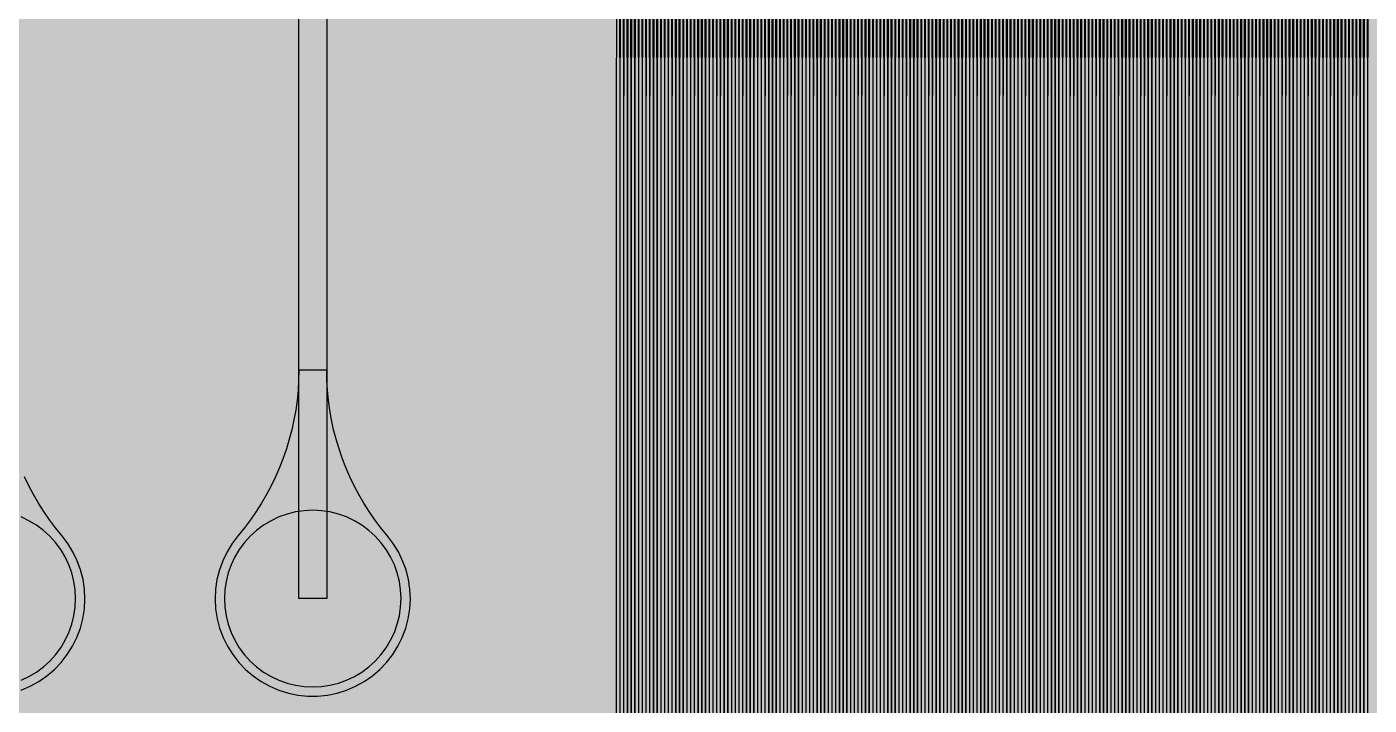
# Model space of a CAD drawing. Header units: metres. Extents: x -7231 to 10969, y -37556 to 1873.
# Drawn here: x -301 to 1143, y -19786 to -19056 of the extents above; entities that cross this region are included whole.
import ezdxf

# ---------------------------------------------------------------- set-up
doc = ezdxf.new("R2010")
doc.units = ezdxf.units.M
for name, color, linetype in [('Metal1', 4, 'CONTINUOUS'), ('Metal2', 3, 'CONTINUOUS'), ('Polyimide', 7, 'CONTINUOUS'), ('Polyimide_Negative', 5, 'CONTINUOUS')]:
    doc.layers.add(name, color=color, linetype=linetype)

msp = doc.modelspace()

# ---------------------------------------------------------------- hatches: boundary and pattern name
at = {"layer": 'Polyimide'}
msp.add_hatch(color=7, dxfattribs=at).paths.add_polyline_path([(4065.7, -468), (4066.7, -502), (4068.5, -536), (4071.4, -570), (4075.5, -604), (4081, -638), (4088, -672), (4096.5, -706), (4106.6, -740), (4118.3, -774), (4131.6, -808), (4146.5, -842), (4162.9, -876), (4180.7, -910), (4199.8, -944), (4220.2, -978), (4241.7, -1012), (4264.2, -1046), (4287.5, -1080), (4311.5, -1114), (4336, -1148), (4360.9, -1182), (4385.9, -1216), (4410.9, -1250), (4435.7, -1284), (4460.2, -1318), (4484.2, -1352), (4507.5, -1385.9), (4530, -1419.9), (4551.5, -1453.9), (4571.9, -1487.9), (4591.1, -1521.9), (4608.9, -1555.9), (4625.3, -1589.9), (4640.1, -1623.9), (4653.4, -1657.9), (4665.1, -1691.9), (4675.2, -1725.9), (4683.7, -1759.9), (4690.7, -1793.9), (4696.2, -1827.9), (4700.3, -1861.9), (4703.2, -1895.9), (4705.1, -1929.9), (4706.1, -1963.9), (4706.4, -1997.9), (4706.5, -2031.9), (4706.5, -4793), (4710, -4838.4), (4720.2, -4882.7), (4737.1, -4925), (4760.1, -4964.2), (4788.9, -4999.5), (4822.6, -5030), (4860.5, -5055.1), (4901.8, -5074.2), (4901.8, -5074.2), (4970.7, -5105.2), (5034.7, -5145.3), (5092.8, -5193.5), (5143.8, -5249.2), (5186.9, -5311.2), (5221.2, -5378.4), (5246.2, -5449.7), (5261.4, -5523.7), (5266.5, -5599), (5261.4, -5674.3), (5246.2, -5748.3), (5221.2, -5819.6), (5186.9, -5886.8), (5143.8, -5948.8), (5092.8, -6004.5), (5034.7, -6052.7), (4970.7, -6092.8), (4901.8, -6123.8), (4860.5, -6142.9), (4822.6, -6168), (4788.9, -6198.5), (4760.1, -6233.8), (4737.1, -6273), (4720.2, -6315.3), (4710, -6359.6), (4706.5, -6405), (4706.5, -9221.5), (4710, -9266.9), (4720.2, -9311.2), (4737.1, -9353.5), (4760.1, -9392.7), (4788.9, -9428), (4822.6, -9458.5), (4860.5, -9483.6), (4901.8, -9502.7), (4970.7, -9533.7), (5034.7, -9573.8), (5092.8, -9622), (5143.8, -9677.7), (5186.9, -9739.7), (5221.2, -9806.9), (5246.2, -9878.2), (5261.4, -9952.2), (5266.5, -10027.5), (5261.4, -10102.8), (5246.2, -10176.8), (5221.2, -10248.1), (5186.9, -10315.3), (5143.8, -10377.3), (5092.8, -10433), (5034.7, -10481.2), (4970.7, -10521.3), (4901.8, -10552.3), (4860.5, -10571.4), (4822.6, -10596.5), (4788.9, -10627), (4760.1, -10662.3), (4737.1, -10701.5), (4720.2, -10743.8), (4710, -10788.1), (4706.5, -10833.5), (4706.5, -13650), (4710, -13695.4), (4720.2, -13739.7), (4737.1, -13782), (4760.1, -13821.2), (4788.9, -13856.5), (4822.6, -13887), (4860.5, -13912.1), (4901.8, -13931.2), (4970.7, -13962.2), (5034.7, -14002.2), (5092.8, -14050.5), (5143.8, -14106.2), (5186.9, -14168.2), (5221.2, -14235.4), (5246.2, -14306.7), (5261.4, -14380.7), (5266.5, -14456), (5261.4, -14531.3), (5246.2, -14605.3), (5221.2, -14676.5), (5186.9, -14743.8), (5143.8, -14805.8), (5092.8, -14861.5), (5034.7, -14909.7), (4970.7, -14949.8), (4901.8, -14980.8), (4860.5, -14999.9), (4822.6, -15025), (4788.9, -15055.5), (4760.1, -15090.8), (4737.1, -15130), (4720.2, -15172.3), (4710, -15216.6), (4706.5, -15262), (4706.5, -15456), (4720.9, -15750), (4764.1, -16041.3), (4835.7, -16326.8), (4934.9, -16604), (5060.7, -16870.2), (5212.1, -17122.7), (5387.5, -17359.2), (5585.2, -17577.3), (5803.3, -17775), (6039.8, -17950.4), (6292.3, -18101.8), (6558.4, -18227.6), (6835.6, -18326.8), (7121.2, -18398.3), (7412.4, -18441.5), (7706.5, -18456), (9969, -18456), (10047.4, -18459.8), (10125.1, -18471.4), (10201.2, -18490.4), (10275.2, -18516.9), (10346.1, -18550.5), (10413.5, -18590.8), (10476.5, -18637.6), (10534.7, -18690.3), (10587.4, -18748.5), (10634.2, -18811.5), (10674.5, -18878.9), (10708.1, -18949.8), (10734.6, -19023.8), (10753.6, -19099.9), (10765.2, -19177.6), (10769, -19256), (10769, -20895.8), (10730.2, -20951.4), (10694.6, -21009.1), (10662.2, -21068.6), (10633.2, -21129.9), (10607.6, -21192.7), (10585.5, -21256.7), (10566.9, -21322), (10552, -21388.1), (10540.8, -21455), (10533.4, -21522.3), (10529.6, -21590), (10529.6, -21657.8), (10533.4, -21725.5), (10540.8, -21792.9), (10552, -21859.7), (10566.9, -21925.9), (10585.5, -21991.1), (10607.6, -22055.2), (10633.2, -22117.9), (10662.2, -22179.2), (10694.6, -22238.7), (10730.2, -22296.4), (10769, -22352), (10769, -32454.2), (10728.7, -32510.5), (10691.7, -32568.9), (10658, -32629.3), (10627.8, -32691.6), (10601.2, -32755.4), (10578.2, -32820.7), (10558.9, -32887.1), (10543.4, -32954.5), (10531.8, -33022.7), (10524, -33091.4), (10520.1, -33160.5), (10520.1, -33229.7), (10524, -33298.8), (10531.8, -33367.5), (10543.4, -33435.7), (10558.9, -33503.1), (10578.2, -33569.5), (10601.2, -33634.8), (10627.8, -33698.6), (10658, -33760.8), (10691.7, -33821.3), (10728.7, -33879.7), (10769, -33936), (10769, -36556), (10765.2, -36634.4), (10753.6, -36712.1), (10734.6, -36788.2), (10708.1, -36862.1), (10674.5, -36933.1), (10634.2, -37000.5), (10587.4, -37063.5), (10534.7, -37121.7), (10476.5, -37174.4), (10413.5, -37221.2), (10346.1, -37261.5), (10275.2, -37295.1), (10201.2, -37321.6), (10125.1, -37340.6), (10047.4, -37352.1), (9969, -37356), (-6231, -37356), (-6309.4, -37352.1), (-6387.1, -37340.6), (-6463.2, -37321.6), (-6537.2, -37295.1), (-6608.1, -37261.5), (-6675.5, -37221.2), (-6738.5, -37174.4), (-6796.7, -37121.7), (-6849.4, -37063.5), (-6896.2, -37000.5), (-6936.5, -36933.1), (-6970.1, -36862.1), (-6996.6, -36788.2), (-7015.6, -36712.1), (-7027.2, -36634.4), (-7031, -36556), (-7031, -33936), (-6990.7, -33879.8), (-6953.7, -33821.3), (-6920, -33760.9), (-6889.8, -33698.6), (-6863.2, -33634.8), (-6840.2, -33569.5), (-6820.9, -33503.1), (-6805.4, -33435.7), (-6793.7, -33367.5), (-6785.9, -33298.8), (-6782, -33229.7), (-6782, -33160.5), (-6785.9, -33091.4), (-6793.7, -33022.7), (-6805.4, -32954.5), (-6820.9, -32887.1), (-6840.2, -32820.6), (-6863.2, -32755.4), (-6889.8, -32691.5), (-6920, -32629.3), (-6953.7, -32568.9), (-6990.7, -32510.4), (-7031, -32454.2), (-7031, -22364.8), (-6990.7, -22308.6), (-6953.7, -22250.1), (-6920, -22189.7), (-6889.8, -22127.5), (-6863.2, -22063.6), (-6840.2, -21998.4), (-6820.9, -21931.9), (-6805.4, -21864.5), (-6793.7, -21796.3), (-6785.9, -21727.6), (-6782, -21658.5), (-6782, -21589.3), (-6785.9, -21520.3), (-6793.7, -21451.5), (-6805.4, -21383.3), (-6820.9, -21315.9), (-6840.2, -21249.5), (-6863.2, -21184.2), (-6889.8, -21120.4), (-6920, -21058.1), (-6953.7, -20997.7), (-6990.7, -20939.3), (-7031, -20883), (-7031, -19256), (-7027.2, -19177.6), (-7015.6, -19099.9), (-6996.6, -19023.8), (-6970.1, -18949.8), (-6936.5, -18878.9), (-6896.2, -18811.5), (-6849.4, -18748.5), (-6796.7, -18690.3), (-6738.5, -18637.6), (-6675.5, -18590.8), (-6608.1, -18550.5), (-6537.2, -18516.9), (-6463.2, -18490.4), (-6387.1, -18471.4), (-6309.4, -18459.8), (-6231, -18456), (-3968.5, -18456), (-3674.4, -18441.5), (-3383.2, -18398.3), (-3097.6, -18326.8), (-2820.4, -18227.6), (-2554.3, -18101.8), (-2301.8, -17950.4), (-2065.3, -17775), (-1847.2, -17577.3), (-1649.5, -17359.2), (-1474.1, -17122.7), (-1322.7, -16870.2), (-1196.9, -16604), (-1097.7, -16326.8), (-1026.1, -16041.3), (-982.9, -15750), (-968.5, -15456), (-968.5, -15262), (-972, -15216.6), (-982.2, -15172.3), (-999.1, -15130), (-1022.1, -15090.8), (-1050.9, -15055.5), (-1084.6, -15025), (-1122.5, -14999.9), (-1163.8, -14980.8), (-1232.7, -14949.8), (-1296.7, -14909.7), (-1354.8, -14861.5), (-1405.8, -14805.8), (-1448.9, -14743.8), (-1483.2, -14676.5), (-1508.2, -14605.3), (-1523.4, -14531.3), (-1528.5, -14456), (-1523.4, -14380.7), (-1508.2, -14306.7), (-1483.2, -14235.4), (-1448.9, -14168.2), (-1405.8, -14106.2), (-1354.8, -14050.5), (-1296.7, -14002.2), (-1232.7, -13962.2), (-1163.8, -13931.2), (-1122.5, -13912.1), (-1084.6, -13887), (-1050.9, -13856.5), (-1022.1, -13821.2), (-999.1, -13782), (-982.2, -13739.7), (-972, -13695.4), (-968.5, -13650), (-968.5, -12309.6), (-972, -12264.3), (-982.2, -12219.9), (-999.1, -12177.7), (-1022.1, -12138.5), (-1050.9, -12103.2), (-1084.6, -12072.6), (-1122.5, -12047.5), (-1163.8, -12028.5), (-1232.7, -11997.4), (-1296.7, -11957.4), (-1354.8, -11909.1), (-1405.8, -11853.5), (-1448.9, -11791.5), (-1483.2, -11724.2), (-1508.2, -11653), (-1523.4, -11579), (-1528.5, -11503.7), (-1523.4, -11428.3), (-1508.2, -11354.4), (-1483.2, -11283.1), (-1448.9, -11215.9), (-1405.8, -11153.8), (-1354.8, -11098.2), (-1296.7, -11049.9), (-1232.7, -11009.9), (-1163.8, -10978.8), (-1122.5, -10959.8), (-1084.6, -10934.7), (-1050.9, -10904.1), (-1022.1, -10868.9), (-999.1, -10829.6), (-982.2, -10787.4), (-972, -10743), (-968.5, -10697.7), (-968.5, -9357.3), (-972, -9311.9), (-982.2, -9267.6), (-999.1, -9225.4), (-1022.1, -9186.1), (-1050.9, -9150.8), (-1084.6, -9120.3), (-1122.5, -9095.2), (-1163.8, -9076.2), (-1163.8, -9076.2), (-1232.7, -9045.1), (-1296.7, -9005.1), (-1354.8, -8956.8), (-1405.8, -8901.1), (-1448.9, -8839.1), (-1483.2, -8771.9), (-1508.2, -8700.6), (-1523.4, -8626.7), (-1528.5, -8551.3), (-1523.4, -8476), (-1508.2, -8402), (-1483.2, -8330.8), (-1448.9, -8263.5), (-1405.8, -8201.5), (-1354.8, -8145.9), (-1296.7, -8097.6), (-1232.7, -8057.6), (-1163.8, -8026.5), (-1163.8, -8026.5), (-1122.5, -8007.4), (-1084.6, -7982.4), (-1050.9, -7951.8), (-1022.1, -7916.5), (-999.1, -7877.3), (-982.2, -7835), (-972, -7790.7), (-968.5, -7745.4), (-968.5, -6405), (-972, -6359.6), (-982.2, -6315.3), (-999.1, -6273), (-1022.1, -6233.8), (-1050.9, -6198.5), (-1084.6, -6168), (-1122.5, -6142.9), (-1163.8, -6123.8), (-1163.8, -6123.8), (-1232.7, -6092.8), (-1296.7, -6052.7), (-1354.8, -6004.5), (-1405.8, -5948.8), (-1448.9, -5886.8), (-1483.2, -5819.6), (-1508.2, -5748.3), (-1523.4, -5674.3), (-1528.5, -5599), (-1523.4, -5523.7), (-1508.2, -5449.7), (-1483.2, -5378.4), (-1448.9, -5311.2), (-1405.8, -5249.2), (-1354.8, -5193.5), (-1296.7, -5145.3), (-1232.7, -5105.2), (-1163.8, -5074.2), (-1163.8, -5074.2), (-1122.5, -5055.1), (-1084.6, -5030), (-1050.9, -4999.5), (-1022.1, -4964.2), (-999.1, -4925), (-982.2, -4882.7), (-972, -4838.4), (-968.5, -4793), (-968.5, -2031.9), (-968.4, -1997.9), (-968.1, -1963.9), (-967.1, -1929.9), (-965.2, -1895.9), (-962.2, -1861.9), (-958, -1827.9), (-952.4, -1793.9), (-945.3, -1759.9), (-936.6, -1725.9), (-926.4, -1691.9), (-914.4, -1657.9), (-900.9, -1623.9), (-885.7, -1589.9), (-869.1, -1555.9), (-850.9, -1521.9), (-831.4, -1487.9), (-810.6, -1453.9), (-788.7, -1419.9), (-765.8, -1385.9), (-742.1, -1352), (-717.6, -1318), (-692.7, -1284), (-667.4, -1250), (-641.9, -1216), (-616.4, -1182), (-591.1, -1148), (-566.1, -1114), (-541.7, -1080), (-517.9, -1046), (-495, -1012), (-473.1, -978), (-452.4, -944), (-432.8, -910), (-414.7, -876), (-398, -842), (-382.9, -808), (-369.3, -774), (-357.4, -740), (-347.1, -706), (-338.4, -672), (-331.3, -638), (-325.7, -604), (-321.5, -570), (-318.6, -536), (-316.7, -502), (-315.7, -468), (-315.3, -434), (-315.2, -400), (-315.2, 401), (-315.2, 451), (-315.2, 1644), (-270.2, 1644), (-270, 1637.1), (-269.4, 1630.3), (-268.2, 1623.5), (-266.7, 1616.8), (-264.7, 1610.2), (-262.3, 1603.8), (-259.4, 1597.6), (-256.2, 1591.5), (-252.6, 1585.7), (-248.6, 1580.1), (-244.2, 1574.8), (-239.5, 1569.8), (-234.5, 1565.1), (-229.2, 1560.7), (-223.6, 1556.7), (-217.8, 1553.1), (-211.7, 1549.8), (-205.4, 1547), (-199, 1544.6), (-192.4, 1542.6), (-185.7, 1541), (-179, 1539.9), (-172.1, 1539.2), (-165.2, 1539), (-158.4, 1539.2), (-151.5, 1539.9), (-144.8, 1541), (-138.1, 1542.6), (-131.5, 1544.6), (-125.1, 1547), (-118.8, 1549.8), (-112.8, 1553.1), (-106.9, 1556.7), (-101.3, 1560.7), (-96, 1565.1), (-91, 1569.8), (-86.3, 1574.8), (-81.9, 1580.1), (-77.9, 1585.7), (-74.3, 1591.5), (-71.1, 1597.6), (-68.2, 1603.8), (-65.8, 1610.2), (-63.8, 1616.8), (-62.3, 1623.5), (-61.1, 1630.3), (-60.5, 1637.1), (-60.2, 1644), (1853, 1644), (1853, 1573), (3815.2, 1573), (3815.5, 1579.5), (3816.1, 1586.1), (3817.2, 1592.5), (3818.7, 1598.9), (3820.6, 1605.1), (3822.9, 1611.3), (3825.6, 1617.2), (3828.6, 1623), (3832.1, 1628.6), (3835.9, 1633.9), (3840.1, 1638.9), (3844.5, 1643.7), (3849.3, 1648.2), (3854.4, 1652.3), (3859.7, 1656.1), (3865.2, 1659.6), (3871, 1662.7), (3877, 1665.4), (3883.1, 1667.7), (3889.4, 1669.6), (3895.7, 1671.1), (3902.2, 1672.1), (3908.7, 1672.8), (3915.2, 1673), (3921.8, 1672.8), (3928.3, 1672.1), (3934.8, 1671.1), (3941.1, 1669.6), (3947.4, 1667.7), (3953.5, 1665.4), (3959.5, 1662.7), (3965.2, 1659.6), (3970.8, 1656.1), (3976.1, 1652.3), (3981.2, 1648.2), (3986, 1643.7), (3990.4, 1638.9), (3994.6, 1633.9), (3998.4, 1628.6), (4001.9, 1623), (4004.9, 1617.2), (4007.6, 1611.3), (4009.9, 1605.1), (4011.8, 1598.9), (4013.3, 1592.5), (4014.4, 1586.1), (4015, 1579.5), (4015.2, 1573), (4065.2, 1573), (4065.2, 451), (4065.2, 401), (4065.2, -400), (4065.3, -434), (4065.7, -468)])

# ---------------------------------------------------------------- linework, layer by layer
at = {"layer": 'Metal1'}
for points in [[(-5962.2, -18689.2), (-22.8, -18689.2), (11.1, -18719.1), (21.5, -18877.1), (21.5, -19671), (-8.5, -19671), (-8.5, -18877.1), (1.9, -18722.9), (-24.2, -18692.8), (-5960.8, -18692.8)], [(333.2, -20950.3), (333.2, -19211.9), (334, -18721.2)], [(336, -18721.1), (336.7, -19211.9), (336.7, -20951.7)], [(341.2, -20958.3), (341.2, -19211.9), (342, -18721.2)], [(344, -18721.1), (344.7, -19211.9), (344.7, -20959.7)], [(349.2, -20966.3), (349.2, -19211.9), (350, -18721.2)], [(352, -18721.1), (352.7, -19211.9), (352.7, -20967.7)], [(357.2, -20974.3), (357.2, -19211.9), (358, -18721.2)], [(360, -18721.1), (360.7, -19211.9), (360.7, -20975.7)], [(365.2, -20982.3), (365.2, -19211.9), (366, -18721.2)], [(368, -18721.1), (368.7, -19211.9), (368.7, -20983.7)], [(373.2, -20990.3), (373.2, -19211.9), (374, -18721.2)], [(376, -18721.1), (376.7, -19211.9), (376.7, -20991.7)], [(381.2, -20998.3), (381.2, -19211.9), (382, -18721.2)], [(384, -18721.1), (384.7, -19211.9), (384.7, -20999.7)], [(389.2, -21006.3), (389.2, -19211.9), (390, -18721.2)], [(392, -18721.1), (392.7, -19211.9), (392.7, -21007.7)], [(397.2, -21014.3), (397.2, -19211.9), (398, -18721.2)], [(400, -18721.1), (400.7, -19211.9), (400.7, -21015.7)], [(405.2, -21022.3), (405.2, -19211.9), (406, -18721.2)], [(408, -18721.1), (408.7, -19211.9), (408.7, -21023.7)], [(413.2, -21030.3), (413.2, -19211.9), (414, -18721.2)], [(416, -18721.1), (416.7, -19211.9), (416.7, -21031.7)], [(421.2, -21038.3), (421.2, -19211.9), (422, -18721.2)], [(424, -18721.1), (424.7, -19211.9), (424.7, -21039.7)], [(429.2, -21046.3), (429.2, -19211.9), (430, -18721.2)], [(432, -18721.1), (432.7, -19211.9), (432.7, -21047.7)], [(437.2, -21054.3), (437.2, -19211.9), (438, -18721.2)], [(440, -18721.1), (440.7, -19211.9), (440.7, -21055.7)], [(445.2, -21062.3), (445.2, -19211.9), (446, -18721.2)], [(448, -18721.1), (448.7, -19211.9), (448.7, -21063.7)], [(453.2, -21070.3), (453.2, -19211.9), (454, -18721.2)], [(456, -18721.1), (456.7, -19211.9), (456.7, -21071.7)], [(461.2, -21078.3), (461.2, -19211.9), (462, -18721.2)], [(464, -18721.1), (464.7, -19211.9), (464.7, -21079.7)], [(469.2, -21086.3), (469.2, -19211.9), (470, -18721.2)], [(472, -18721.1), (472.7, -19211.9), (472.7, -21087.7)], [(477.2, -21094.3), (477.2, -19211.9), (478, -18721.2)], [(480, -18721.1), (480.7, -19211.9), (480.7, -21095.7)], [(485.2, -21102.3), (485.2, -19211.9), (486, -18721.2)], [(488, -18721.1), (488.7, -19211.9), (488.7, -21103.7)], [(493.2, -21110.3), (493.2, -19211.9), (494, -18721.2)], [(496, -18721.1), (496.7, -19211.9), (496.7, -21111.7)], [(501.2, -21118.3), (501.2, -19211.9), (502, -18721.2)], [(504, -18721.1), (504.7, -19211.9), (504.7, -21119.7)], [(509.2, -21126.3), (509.2, -19211.9), (510, -18721.2)], [(512, -18721.1), (512.7, -19211.9), (512.7, -21127.7)], [(517.2, -21134.3), (517.2, -19211.9), (518, -18721.1)], [(520, -18721.1), (520.7, -19211.9), (520.7, -21135.7)], [(525.2, -21142.3), (525.2, -19211.9), (526, -18721.1)], [(528, -18721.1), (528.7, -19211.9), (528.7, -21143.7)], [(533.2, -21150.3), (533.2, -19211.9), (534, -18721.1)], [(536, -18721.1), (536.7, -19211.9), (536.7, -21151.7)], [(541.2, -21158.3), (541.2, -19211.9), (542, -18721.1)], [(544, -18721.1), (544.7, -19211.9), (544.7, -21159.7)], [(549.2, -21166.3), (549.2, -19211.9), (550, -18721.1)], [(552, -18721.1), (552.7, -19211.9), (552.7, -21167.7)], [(557.2, -21174.3), (557.2, -19211.9), (558, -18721.1)], [(560, -18721.1), (560.7, -19211.9), (560.7, -21175.7)], [(565.2, -21182.3), (565.2, -19211.9), (566, -18721.1)], [(568, -18721.1), (568.7, -19211.9), (568.7, -21183.7)], [(573.2, -21190.3), (573.2, -19211.9), (574, -18721.1)], [(576, -18721), (576.7, -19211.9), (576.7, -21191.7)], [(581.2, -21198.3), (581.2, -19211.9), (582, -18721.1)], [(584, -18721), (584.7, -19211.9), (584.7, -21199.7)], [(589.2, -23950.3), (589.2, -19211.9), (590, -18721.1)], [(592, -18721), (592.7, -19211.9), (592.7, -23951.7)], [(597.2, -23958.3), (597.2, -19211.9), (598, -18721.1)], [(600, -18721), (600.7, -19211.9), (600.7, -23959.7)], [(605.2, -23966.3), (605.2, -19211.9), (606, -18721.1)], [(608, -18721), (608.7, -19211.9), (608.7, -23967.7)], [(613.2, -23974.3), (613.2, -19211.9), (614, -18721.1)], [(616, -18721), (616.7, -19211.9), (616.7, -23975.7)], [(621.2, -23982.3), (621.2, -19211.9), (622, -18721.1)], [(624, -18721), (624.7, -19211.9), (624.7, -23983.7)], [(629.2, -23990.3), (629.2, -19211.9), (630, -18721.1)], [(632, -18721), (632.7, -19211.9), (632.7, -23991.7)], [(637.2, -23998.3), (637.2, -19211.9), (638, -18721.1)], [(640, -18721), (640.7, -19211.9), (640.7, -23999.7)], [(645.2, -24006.3), (645.2, -19211.9), (646, -18721.1)], [(648, -18721), (648.7, -19211.9), (648.7, -24007.7)], [(653.2, -24014.3), (653.2, -19211.9), (654, -18721.1)], [(656, -18721), (656.7, -19211.9), (656.7, -24015.7)], [(661.2, -24022.3), (661.2, -19211.9), (662, -18721.1)], [(664, -18721), (664.7, -19211.9), (664.7, -24023.7)], [(669.2, -24030.3), (669.2, -19211.9), (670, -18721.1)], [(672, -18721), (672.7, -19211.9), (672.7, -24031.7)], [(677.2, -24038.3), (677.2, -19211.9), (678, -18721.1)], [(680, -18721), (680.7, -19211.9), (680.7, -24039.7)], [(685.2, -24046.3), (685.2, -19211.9), (686, -18721.1)], [(688, -18721), (688.7, -19211.9), (688.7, -24047.7)], [(693.2, -24054.3), (693.2, -19211.9), (694, -18721.1)], [(696, -18721), (696.7, -19211.9), (696.7, -24055.7)], [(701.2, -24062.3), (701.2, -19211.9), (702, -18721.1)], [(704, -18721), (704.7, -19211.9), (704.7, -24063.7)], [(709.2, -24070.3), (709.2, -19211.9), (710, -18721.1)], [(712, -18721), (712.7, -19211.9), (712.7, -24071.7)], [(717.2, -24078.3), (717.2, -19211.9), (718, -18721.1)], [(720, -18721), (720.7, -19211.9), (720.7, -24079.7)], [(725.2, -24086.3), (725.2, -19211.9), (726, -18721.1)], [(728, -18721), (728.7, -19211.9), (728.7, -24087.7)], [(733.2, -24094.3), (733.2, -19211.9), (734, -18721.1)], [(736, -18721), (736.7, -19211.9), (736.7, -24095.7)], [(741.2, -24102.3), (741.2, -19211.9), (742, -18721.1)], [(744, -18721), (744.7, -19211.9), (744.7, -24103.7)], [(749.2, -24110.3), (749.2, -19211.9), (750, -18721.1)], [(752, -18721), (752.7, -19211.9), (752.7, -24111.7)], [(757.2, -24118.3), (757.2, -19211.9), (758, -18721.1)], [(760, -18721), (760.7, -19211.9), (760.7, -24119.7)], [(765.2, -24126.3), (765.2, -19211.9), (766, -18721.1)], [(768, -18721), (768.7, -19211.9), (768.7, -24127.7)], [(773.2, -24134.3), (773.2, -19211.9), (774, -18721.1)], [(776, -18721), (776.7, -19211.9), (776.7, -24135.7)], [(781.2, -24142.3), (781.2, -19211.9), (782, -18721.1)], [(784, -18721), (784.7, -19211.9), (784.7, -24143.7)], [(789.2, -24150.3), (789.2, -19211.9), (790, -18721.1)], [(792, -18721), (792.7, -19211.9), (792.7, -24151.7)], [(797.2, -24158.3), (797.2, -19211.9), (798, -18721.1)], [(800, -18721), (800.7, -19211.9), (800.7, -24159.7)], [(805.2, -24166.3), (805.2, -19211.9), (806, -18721.1)], [(808, -18721), (808.7, -19211.9), (808.7, -24167.7)], [(813.2, -24174.3), (813.2, -19211.9), (814, -18721.1)], [(816, -18721), (816.7, -19211.9), (816.7, -24175.7)], [(821.2, -24182.3), (821.2, -19211.9), (822, -18721.1)], [(824, -18721), (824.7, -19211.9), (824.7, -24183.7)], [(829.2, -24190.3), (829.2, -19211.9), (830, -18721.1)], [(832, -18721), (832.7, -19211.9), (832.7, -24191.7)], [(837.2, -24198.3), (837.2, -19211.9), (838, -18721.1)], [(840, -18721), (840.7, -19211.9), (840.7, -24199.7)], [(845.2, -26950.3), (845.2, -19211.9), (846, -18721.1)], [(848, -18721), (848.7, -19211.9), (848.7, -26951.7)], [(853.2, -26958.3), (853.2, -19211.9), (854, -18721.1)], [(856, -18721), (856.7, -19211.9), (856.7, -26959.7)], [(861.2, -26966.3), (861.2, -19211.9), (862, -18721.1)], [(864, -18721), (864.7, -19211.9), (864.7, -26967.7)], [(869.2, -26974.3), (869.2, -19211.9), (870, -18721.1)], [(872, -18721), (872.7, -19211.9), (872.7, -26975.7)], [(877.2, -26982.3), (877.2, -19211.9), (878, -18721.1)], [(880, -18721), (880.7, -19211.9), (880.7, -26983.7)], [(885.2, -26990.3), (885.2, -19211.9), (886, -18721.1)], [(888, -18721), (888.7, -19211.9), (888.7, -26991.7)], [(893.2, -26998.3), (893.2, -19211.9), (894, -18721.1)], [(896, -18721), (896.7, -19211.9), (896.7, -26999.7)], [(901.2, -27006.3), (901.2, -19211.9), (902, -18721.1)], [(904, -18721), (904.7, -19211.9), (904.7, -27007.7)], [(909.2, -27014.3), (909.2, -19211.9), (910, -18721.1)], [(912, -18721), (912.7, -19211.9), (912.7, -27015.7)], [(917.2, -27022.3), (917.2, -19211.9), (918, -18721.1)], [(920, -18721), (920.7, -19211.9), (920.7, -27023.7)], [(925.2, -27030.3), (925.2, -19211.9), (926, -18721.1)], [(928, -18721), (928.7, -19211.9), (928.7, -27031.7)], [(933.2, -27038.3), (933.2, -19211.9), (934, -18721.1)], [(936, -18721), (936.7, -19211.9), (936.7, -27039.7)], [(941.2, -27046.3), (941.2, -19211.9), (942, -18721.1)], [(944, -18721), (944.7, -19211.9), (944.7, -27047.7)], [(949.2, -27054.3), (949.2, -19211.9), (950, -18721.1)], [(952, -18721), (952.7, -19211.9), (952.7, -27055.7)], [(957.2, -27062.3), (957.2, -19211.9), (958, -18721.1)], [(960, -18721), (960.7, -19211.9), (960.7, -27063.7)], [(965.2, -27070.3), (965.2, -19211.9), (966, -18721.1)], [(968, -18721), (968.7, -19211.9), (968.7, -27071.7)], [(973.2, -27078.3), (973.2, -19211.9), (974, -18721.1)], [(976, -18721), (976.7, -19211.9), (976.7, -27079.7)], [(981.2, -27086.3), (981.2, -19211.9), (982, -18721.1)], [(984, -18721), (984.7, -19211.9), (984.7, -27087.7)], [(989.2, -27094.3), (989.2, -19211.9), (990, -18721)], [(992, -18721), (992.7, -19211.9), (992.7, -27095.7)], [(997.2, -27102.3), (997.2, -19211.9), (998, -18721)], [(1000, -18721), (1000.7, -19211.9), (1000.7, -27103.7)], [(1005.2, -27110.3), (1005.2, -19211.9), (1006, -18721)], [(1008, -18721), (1008.7, -19211.9), (1008.7, -27111.7)], [(1013.2, -27118.3), (1013.2, -19211.9), (1014, -18721)], [(1016, -18721), (1016.7, -19211.9), (1016.7, -27119.7)], [(1021.2, -27126.3), (1021.2, -19211.9), (1022, -18721)], [(1024, -18721), (1024.7, -19211.9), (1024.7, -27127.7)], [(1029.2, -27134.3), (1029.2, -19211.9), (1030, -18721)], [(1032, -18721), (1032.7, -19211.9), (1032.7, -27135.7)], [(1037.2, -27142.3), (1037.2, -19211.9), (1038, -18721)], [(1040, -18721), (1040.7, -19211.9), (1040.7, -27143.7)], [(1045.2, -27150.3), (1045.2, -19211.9), (1046, -18721)], [(1048, -18721), (1048.7, -19211.9), (1048.7, -27151.7)], [(1053.2, -27158.3), (1053.2, -19211.9), (1054, -18721)], [(1056, -18721), (1056.7, -19211.9), (1056.7, -27159.7)], [(1061.2, -27166.3), (1061.2, -19211.9), (1062, -18721)], [(1064, -18721), (1064.7, -19211.9), (1064.7, -27167.7)], [(1069.2, -27174.3), (1069.2, -19211.9), (1070, -18721)], [(1072, -18721), (1072.7, -19211.9), (1072.7, -27175.7)], [(1077.2, -27182.3), (1077.2, -19211.9), (1078, -18721)], [(1080, -18721), (1080.7, -19211.9), (1080.7, -27183.7)], [(1085.2, -27190.3), (1085.2, -19211.9), (1086, -18721)], [(1088, -18721), (1088.7, -19211.9), (1088.7, -27191.7)], [(1093.2, -27198.3), (1093.2, -19211.9), (1094, -18721)], [(1096, -18721), (1096.7, -19211.9), (1096.7, -27199.7)], [(1101.2, -29950.3), (1101.2, -19211.9), (1102, -18721)], [(1104, -18721), (1104.7, -19211.9), (1104.7, -29951.7)], [(1109.2, -29958.3), (1109.2, -19211.9), (1110, -18721)], [(1112, -18721), (1112.7, -19211.9), (1112.7, -29959.7)], [(1117.2, -29966.3), (1117.2, -19211.9), (1118, -18721)], [(1120, -18721), (1120.7, -19211.9), (1120.7, -29967.7)], [(1125.2, -29974.3), (1125.2, -19211.9), (1126, -18721)], [(1128, -18721), (1128.7, -19211.9), (1128.7, -29975.7)], [(1133.2, -29982.3), (1133.2, -19211.9), (1134, -18721)], [(1136, -18721), (1136.7, -19211.9), (1136.7, -29983.7)], [(1141.2, -29990.3), (1141.2, -19211.9), (1142, -18721)], [(-307.1, -19769.5), (-297.4, -19765.3), (-288.1, -19760.2), (-279.4, -19754.2), (-271.3, -19747.3), (-264, -19739.6), (-257.5, -19731.2), (-251.9, -19722.2), (-247.2, -19712.7), (-243.4, -19702.8), (-240.7, -19692.6), (-239.1, -19682.1), (-238.5, -19671.5), (-239, -19660.9), (-240.5, -19650.4), (-243.1, -19640.1), (-246.8, -19630.2), (-251.4, -19620.6), (-256.9, -19611.6), (-263.4, -19603.1), (-270.1, -19594.8), (-276.6, -19586.2), (-282.7, -19577.4), (-288.4, -19568.4), (-293.8, -19559.1), (-298.9, -19549.6), (-303.5, -19539.9)]]:
    msp.add_lwpolyline(points, dxfattribs=at)
msp.add_lwpolyline([(-8.5, -19425.4), (-8.7, -19436.2), (-9.3, -19446.9), (-10.4, -19457.6), (-11.8, -19468.2), (-13.7, -19478.8), (-16, -19489.3), (-18.7, -19499.6), (-21.8, -19509.9), (-25.3, -19520.1), (-29.2, -19530.1), (-33.5, -19539.9), (-38.1, -19549.6), (-43.2, -19559.1), (-48.6, -19568.4), (-54.3, -19577.4), (-60.4, -19586.2), (-66.9, -19594.8), (-73.6, -19603.1), (-80.1, -19611.6), (-85.6, -19620.6), (-90.2, -19630.2), (-93.9, -19640.1), (-96.5, -19650.4), (-98, -19660.9), (-98.5, -19671.5), (-97.9, -19682.1), (-96.3, -19692.6), (-93.6, -19702.8), (-89.8, -19712.7), (-85.1, -19722.2), (-79.5, -19731.2), (-73, -19739.6), (-65.7, -19747.3), (-57.6, -19754.2), (-48.9, -19760.2), (-39.6, -19765.3), (-29.9, -19769.5), (-19.7, -19772.7), (-9.4, -19774.8), (1.2, -19775.9), (11.8, -19775.9), (22.4, -19774.8), (32.7, -19772.7), (42.9, -19769.5), (52.6, -19765.3), (61.9, -19760.2), (70.6, -19754.2), (78.7, -19747.3), (86, -19739.6), (92.5, -19731.2), (98.1, -19722.2), (102.8, -19712.7), (106.6, -19702.8), (109.3, -19692.6), (110.9, -19682.1), (111.5, -19671.5), (111, -19660.9), (109.5, -19650.4), (106.9, -19640.1), (103.2, -19630.2), (98.6, -19620.6), (93.1, -19611.6), (86.6, -19603.1), (79.9, -19594.8), (73.4, -19586.2), (67.3, -19577.4), (61.6, -19568.4), (56.2, -19559.1), (51.1, -19549.6), (46.5, -19539.9), (42.2, -19530.1), (38.3, -19520.1), (34.8, -19509.9), (31.7, -19499.6), (29, -19489.3), (26.7, -19478.8), (24.8, -19468.2), (23.4, -19457.6), (22.3, -19446.9), (21.7, -19436.2), (21.5, -19425.4), (-8.5, -19425.4)], close=True, dxfattribs=at)
at = {"layer": 'Metal2'}
for points in [[(337.2, -20954.3), (337.2, -19211.9), (338, -18721.2)], [(340, -18721.1), (340.7, -19211.9), (340.7, -20955.7)], [(345.2, -20962.3), (345.2, -19211.9), (346, -18721.2)], [(348, -18721.1), (348.7, -19211.9), (348.7, -20963.7)], [(353.2, -20970.3), (353.2, -19211.9), (354, -18721.2)], [(356, -18721.1), (356.7, -19211.9), (356.7, -20971.7)], [(361.2, -20978.3), (361.2, -19211.9), (362, -18721.2)], [(364, -18721.1), (364.7, -19211.9), (364.7, -20979.7)], [(369.2, -20986.3), (369.2, -19211.9), (370, -18721.2)], [(372, -18721.1), (372.7, -19211.9), (372.7, -20987.7)], [(377.2, -20994.3), (377.2, -19211.9), (378, -18721.2)], [(380, -18721.1), (380.7, -19211.9), (380.7, -20995.7)], [(385.2, -21002.3), (385.2, -19211.9), (386, -18721.2)], [(388, -18721.1), (388.7, -19211.9), (388.7, -21003.7)], [(393.2, -21010.3), (393.2, -19211.9), (394, -18721.2)], [(396, -18721.1), (396.7, -19211.9), (396.7, -21011.7)], [(401.2, -21018.3), (401.2, -19211.9), (402, -18721.2)], [(404, -18721.1), (404.7, -19211.9), (404.7, -21019.7)], [(409.2, -21026.3), (409.2, -19211.9), (410, -18721.2)], [(412, -18721.1), (412.7, -19211.9), (412.7, -21027.7)], [(417.2, -21034.3), (417.2, -19211.9), (418, -18721.2)], [(420, -18721.1), (420.7, -19211.9), (420.7, -21035.7)], [(425.2, -21042.3), (425.2, -19211.9), (426, -18721.2)], [(428, -18721.1), (428.7, -19211.9), (428.7, -21043.7)], [(433.2, -21050.3), (433.2, -19211.9), (434, -18721.2)], [(436, -18721.1), (436.7, -19211.9), (436.7, -21051.7)], [(441.2, -21058.3), (441.2, -19211.9), (442, -18721.2)], [(444, -18721.1), (444.7, -19211.9), (444.7, -21059.7)], [(449.2, -21066.3), (449.2, -19211.9), (450, -18721.2)], [(452, -18721.1), (452.7, -19211.9), (452.7, -21067.7)], [(457.2, -21074.3), (457.2, -19211.9), (458, -18721.2)], [(460, -18721.1), (460.7, -19211.9), (460.7, -21075.7)], [(465.2, -21082.3), (465.2, -19211.9), (466, -18721.2)], [(468, -18721.1), (468.7, -19211.9), (468.7, -21083.7)], [(473.2, -21090.3), (473.2, -19211.9), (474, -18721.2)], [(476, -18721.1), (476.7, -19211.9), (476.7, -21091.7)], [(481.2, -21098.3), (481.2, -19211.9), (482, -18721.2)], [(484, -18721.1), (484.7, -19211.9), (484.7, -21099.7)], [(489.2, -21106.3), (489.2, -19211.9), (490, -18721.2)], [(492, -18721.1), (492.7, -19211.9), (492.7, -21107.7)], [(497.2, -21114.3), (497.2, -19211.9), (498, -18721.2)], [(500, -18721.1), (500.7, -19211.9), (500.7, -21115.7)], [(505.2, -21122.3), (505.2, -19211.9), (506, -18721.2)], [(508, -18721.1), (508.7, -19211.9), (508.7, -21123.7)], [(513.2, -21130.3), (513.2, -19211.9), (514, -18721.1)], [(516, -18721.1), (516.7, -19211.9), (516.7, -21131.7)], [(521.2, -21138.3), (521.2, -19211.9), (522, -18721.1)], [(524, -18721.1), (524.7, -19211.9), (524.7, -21139.7)], [(529.2, -21146.3), (529.2, -19211.9), (530, -18721.1)], [(532, -18721.1), (532.7, -19211.9), (532.7, -21147.7)], [(537.2, -21154.3), (537.2, -19211.9), (538, -18721.1)], [(540, -18721.1), (540.7, -19211.9), (540.7, -21155.7)], [(545.2, -21162.3), (545.2, -19211.9), (546, -18721.1)], [(548, -18721.1), (548.7, -19211.9), (548.7, -21163.7)], [(553.2, -21170.3), (553.2, -19211.9), (554, -18721.1)], [(556, -18721.1), (556.7, -19211.9), (556.7, -21171.7)], [(561.2, -21178.3), (561.2, -19211.9), (562, -18721.1)], [(564, -18721.1), (564.7, -19211.9), (564.7, -21179.7)], [(569.2, -21186.3), (569.2, -19211.9), (570, -18721.1)], [(572, -18721.1), (572.7, -19211.9), (572.7, -21187.7)], [(577.2, -21194.3), (577.2, -19211.9), (578, -18721.1)], [(580, -18721), (580.7, -19211.9), (580.7, -21195.7)], [(585.2, -21202.3), (585.2, -19211.9), (586, -18721.1)], [(588, -18721), (588.7, -19211.9), (588.7, -21203.7)], [(593.2, -23954.3), (593.2, -19211.9), (594, -18721.1)], [(596, -18721), (596.7, -19211.9), (596.7, -23955.7)], [(601.2, -23962.3), (601.2, -19211.9), (602, -18721.1)], [(604, -18721), (604.7, -19211.9), (604.7, -23963.7)], [(609.2, -23970.3), (609.2, -19211.9), (610, -18721.1)], [(612, -18721), (612.7, -19211.9), (612.7, -23971.7)], [(617.2, -23978.3), (617.2, -19211.9), (618, -18721.1)], [(620, -18721), (620.7, -19211.9), (620.7, -23979.7)], [(625.2, -23986.3), (625.2, -19211.9), (626, -18721.1)], [(628, -18721), (628.7, -19211.9), (628.7, -23987.7)], [(633.2, -23994.3), (633.2, -19211.9), (634, -18721.1)], [(636, -18721), (636.7, -19211.9), (636.7, -23995.7)], [(641.2, -24002.3), (641.2, -19211.9), (642, -18721.1)], [(644, -18721), (644.7, -19211.9), (644.7, -24003.7)], [(649.2, -24010.3), (649.2, -19211.9), (650, -18721.1)], [(652, -18721), (652.7, -19211.9), (652.7, -24011.7)], [(657.2, -24018.3), (657.2, -19211.9), (658, -18721.1)], [(660, -18721), (660.7, -19211.9), (660.7, -24019.7)], [(665.2, -24026.3), (665.2, -19211.9), (666, -18721.1)], [(668, -18721), (668.7, -19211.9), (668.7, -24027.7)], [(673.2, -24034.3), (673.2, -19211.9), (674, -18721.1)], [(676, -18721), (676.7, -19211.9), (676.7, -24035.7)], [(681.2, -24042.3), (681.2, -19211.9), (682, -18721.1)], [(684, -18721), (684.7, -19211.9), (684.7, -24043.7)], [(689.2, -24050.3), (689.2, -19211.9), (690, -18721.1)], [(692, -18721), (692.7, -19211.9), (692.7, -24051.7)], [(697.2, -24058.3), (697.2, -19211.9), (698, -18721.1)], [(700, -18721), (700.7, -19211.9), (700.7, -24059.7)], [(705.2, -24066.3), (705.2, -19211.9), (706, -18721.1)], [(708, -18721), (708.7, -19211.9), (708.7, -24067.7)], [(713.2, -24074.3), (713.2, -19211.9), (714, -18721.1)], [(716, -18721), (716.7, -19211.9), (716.7, -24075.7)], [(721.2, -24082.3), (721.2, -19211.9), (722, -18721.1)], [(724, -18721), (724.7, -19211.9), (724.7, -24083.7)], [(729.2, -24090.3), (729.2, -19211.9), (730, -18721.1)], [(732, -18721), (732.7, -19211.9), (732.7, -24091.7)], [(737.2, -24098.3), (737.2, -19211.9), (738, -18721.1)], [(740, -18721), (740.7, -19211.9), (740.7, -24099.7)], [(745.2, -24106.3), (745.2, -19211.9), (746, -18721.1)], [(748, -18721), (748.7, -19211.9), (748.7, -24107.7)], [(753.2, -24114.3), (753.2, -19211.9), (754, -18721.1)], [(756, -18721), (756.7, -19211.9), (756.7, -24115.7)], [(761.2, -24122.3), (761.2, -19211.9), (762, -18721.1)], [(764, -18721), (764.7, -19211.9), (764.7, -24123.7)], [(769.2, -24130.3), (769.2, -19211.9), (770, -18721.1)], [(772, -18721), (772.7, -19211.9), (772.7, -24131.7)], [(777.2, -24138.3), (777.2, -19211.9), (778, -18721.1)], [(780, -18721), (780.7, -19211.9), (780.7, -24139.7)], [(785.2, -24146.3), (785.2, -19211.9), (786, -18721.1)], [(788, -18721), (788.7, -19211.9), (788.7, -24147.7)], [(793.2, -24154.3), (793.2, -19211.9), (794, -18721.1)], [(796, -18721), (796.7, -19211.9), (796.7, -24155.7)], [(801.2, -24162.3), (801.2, -19211.9), (802, -18721.1)], [(804, -18721), (804.7, -19211.9), (804.7, -24163.7)], [(809.2, -24170.3), (809.2, -19211.9), (810, -18721.1)], [(812, -18721), (812.7, -19211.9), (812.7, -24171.7)], [(817.2, -24178.3), (817.2, -19211.9), (818, -18721.1)], [(820, -18721), (820.7, -19211.9), (820.7, -24179.7)], [(825.2, -24186.3), (825.2, -19211.9), (826, -18721.1)], [(828, -18721), (828.7, -19211.9), (828.7, -24187.7)], [(833.2, -24194.3), (833.2, -19211.9), (834, -18721.1)], [(836, -18721), (836.7, -19211.9), (836.7, -24195.7)], [(841.2, -24202.3), (841.2, -19211.9), (842, -18721.1)], [(844, -18721), (844.7, -19211.9), (844.7, -24203.7)], [(849.2, -26954.3), (849.2, -19211.9), (850, -18721.1)], [(852, -18721), (852.7, -19211.9), (852.7, -26955.7)], [(857.2, -26962.3), (857.2, -19211.9), (858, -18721.1)], [(860, -18721), (860.7, -19211.9), (860.7, -26963.7)], [(865.2, -26970.3), (865.2, -19211.9), (866, -18721.1)], [(868, -18721), (868.7, -19211.9), (868.7, -26971.7)], [(873.2, -26978.3), (873.2, -19211.9), (874, -18721.1)], [(876, -18721), (876.7, -19211.9), (876.7, -26979.7)], [(881.2, -26986.3), (881.2, -19211.9), (882, -18721.1)], [(884, -18721), (884.7, -19211.9), (884.7, -26987.7)], [(889.2, -26994.3), (889.2, -19211.9), (890, -18721.1)], [(892, -18721), (892.7, -19211.9), (892.7, -26995.7)], [(897.2, -27002.3), (897.2, -19211.9), (898, -18721.1)], [(900, -18721), (900.7, -19211.9), (900.7, -27003.7)], [(905.2, -27010.3), (905.2, -19211.9), (906, -18721.1)], [(908, -18721), (908.7, -19211.9), (908.7, -27011.7)], [(913.2, -27018.3), (913.2, -19211.9), (914, -18721.1)], [(916, -18721), (916.7, -19211.9), (916.7, -27019.7)], [(921.2, -27026.3), (921.2, -19211.9), (922, -18721.1)], [(924, -18721), (924.7, -19211.9), (924.7, -27027.7)], [(929.2, -27034.3), (929.2, -19211.9), (930, -18721.1)], [(932, -18721), (932.7, -19211.9), (932.7, -27035.7)], [(937.2, -27042.3), (937.2, -19211.9), (938, -18721.1)], [(940, -18721), (940.7, -19211.9), (940.7, -27043.7)], [(945.2, -27050.3), (945.2, -19211.9), (946, -18721.1)], [(948, -18721), (948.7, -19211.9), (948.7, -27051.7)], [(953.2, -27058.3), (953.2, -19211.9), (954, -18721.1)], [(956, -18721), (956.7, -19211.9), (956.7, -27059.7)], [(961.2, -27066.3), (961.2, -19211.9), (962, -18721.1)], [(964, -18721), (964.7, -19211.9), (964.7, -27067.7)], [(969.2, -27074.3), (969.2, -19211.9), (970, -18721.1)], [(972, -18721), (972.7, -19211.9), (972.7, -27075.7)], [(977.2, -27082.3), (977.2, -19211.9), (978, -18721.1)], [(980, -18721), (980.7, -19211.9), (980.7, -27083.7)], [(985.2, -27090.3), (985.2, -19211.9), (986, -18721)], [(988, -18721), (988.7, -19211.9), (988.7, -27091.7)], [(993.2, -27098.3), (993.2, -19211.9), (994, -18721)], [(996, -18721), (996.7, -19211.9), (996.7, -27099.7)], [(1001.2, -27106.3), (1001.2, -19211.9), (1002, -18721)], [(1004, -18721), (1004.7, -19211.9), (1004.7, -27107.7)], [(1009.2, -27114.3), (1009.2, -19211.9), (1010, -18721)], [(1012, -18721), (1012.7, -19211.9), (1012.7, -27115.7)], [(1017.2, -27122.3), (1017.2, -19211.9), (1018, -18721)], [(1020, -18721), (1020.7, -19211.9), (1020.7, -27123.7)], [(1025.2, -27130.3), (1025.2, -19211.9), (1026, -18721)], [(1028, -18721), (1028.7, -19211.9), (1028.7, -27131.7)], [(1033.2, -27138.3), (1033.2, -19211.9), (1034, -18721)], [(1036, -18721), (1036.7, -19211.9), (1036.7, -27139.7)], [(1041.2, -27146.3), (1041.2, -19211.9), (1042, -18721)], [(1044, -18721), (1044.7, -19211.9), (1044.7, -27147.7)], [(1049.2, -27154.3), (1049.2, -19211.9), (1050, -18721)], [(1052, -18721), (1052.7, -19211.9), (1052.7, -27155.7)], [(1057.2, -27162.3), (1057.2, -19211.9), (1058, -18721)], [(1060, -18721), (1060.7, -19211.9), (1060.7, -27163.7)], [(1065.2, -27170.3), (1065.2, -19211.9), (1066, -18721)], [(1068, -18721), (1068.7, -19211.9), (1068.7, -27171.7)], [(1073.2, -27178.3), (1073.2, -19211.9), (1074, -18721)], [(1076, -18721), (1076.7, -19211.9), (1076.7, -27179.7)], [(1081.2, -27186.3), (1081.2, -19211.9), (1082, -18721)], [(1084, -18721), (1084.7, -19211.9), (1084.7, -27187.7)], [(1089.2, -27194.3), (1089.2, -19211.9), (1090, -18721)], [(1092, -18721), (1092.7, -19211.9), (1092.7, -27195.7)], [(1097.2, -27202.3), (1097.2, -19211.9), (1098, -18721)], [(1100, -18721), (1100.7, -19211.9), (1100.7, -27203.7)], [(1105.2, -29954.3), (1105.2, -19211.9), (1106, -18721)], [(1108, -18721), (1108.7, -19211.9), (1108.7, -29955.7)], [(1113.2, -29962.3), (1113.2, -19211.9), (1114, -18721)], [(1116, -18721), (1116.7, -19211.9), (1116.7, -29963.7)], [(1121.2, -29970.3), (1121.2, -19211.9), (1122, -18721)], [(1124, -18721), (1124.7, -19211.9), (1124.7, -29971.7)], [(1129.2, -29978.3), (1129.2, -19211.9), (1130, -18721)], [(1132, -18721), (1132.7, -19211.9), (1132.7, -29979.7)], [(1137.2, -29986.3), (1137.2, -19211.9), (1138, -18721)], [(1140, -18721), (1140.7, -19211.9), (1140.7, -29987.7)]]:
    msp.add_lwpolyline(points, dxfattribs=at)
at = {"layer": 'Polyimide_Negative'}
msp.add_lwpolyline([(-307.1, -19758.8), (-298.7, -19754.8), (-290.7, -19750), (-283.2, -19744.4), (-276.3, -19738.2), (-270.1, -19731.3), (-264.5, -19723.8), (-259.7, -19715.8), (-255.7, -19707.4), (-252.6, -19698.6), (-250.3, -19689.5), (-249, -19680.3), (-248.5, -19671), (-248.5, -19671), (-249, -19661.7), (-250.3, -19652.5), (-252.6, -19643.4), (-255.7, -19634.6), (-259.7, -19626.2), (-264.5, -19618.2), (-270.1, -19610.7), (-276.3, -19603.8), (-283.2, -19597.6), (-290.7, -19592), (-298.7, -19587.2), (-307.1, -19583.2)], dxfattribs=at)
msp.add_lwpolyline([(101.5, -19671), (101, -19661.7), (99.7, -19652.5), (97.4, -19643.4), (94.3, -19634.6), (90.3, -19626.2), (85.5, -19618.2), (79.9, -19610.7), (73.7, -19603.8), (66.8, -19597.6), (59.3, -19592), (51.3, -19587.2), (42.9, -19583.2), (34.1, -19580.1), (25, -19577.8), (15.8, -19576.5), (6.5, -19576), (-2.8, -19576.5), (-12, -19577.8), (-21.1, -19580.1), (-29.9, -19583.2), (-38.3, -19587.2), (-46.3, -19592), (-53.8, -19597.6), (-60.7, -19603.8), (-66.9, -19610.7), (-72.5, -19618.2), (-77.3, -19626.2), (-81.3, -19634.6), (-84.4, -19643.4), (-86.7, -19652.5), (-88, -19661.7), (-88.5, -19671), (-88, -19680.3), (-86.7, -19689.5), (-84.4, -19698.6), (-81.3, -19707.4), (-77.3, -19715.8), (-72.5, -19723.8), (-66.9, -19731.3), (-60.7, -19738.2), (-53.8, -19744.4), (-46.3, -19750), (-38.3, -19754.8), (-29.9, -19758.8), (-21.1, -19761.9), (-12, -19764.2), (-2.8, -19765.5), (6.5, -19766), (15.8, -19765.5), (25, -19764.2), (34.1, -19761.9), (42.9, -19758.8), (51.3, -19754.8), (59.3, -19750), (66.8, -19744.4), (73.7, -19738.2), (79.9, -19731.3), (85.5, -19723.8), (90.3, -19715.8), (94.3, -19707.4), (97.4, -19698.6), (99.7, -19689.5), (101, -19680.3), (101.5, -19671)], close=True, dxfattribs=at)

doc.saveas('drawing.dxf')
